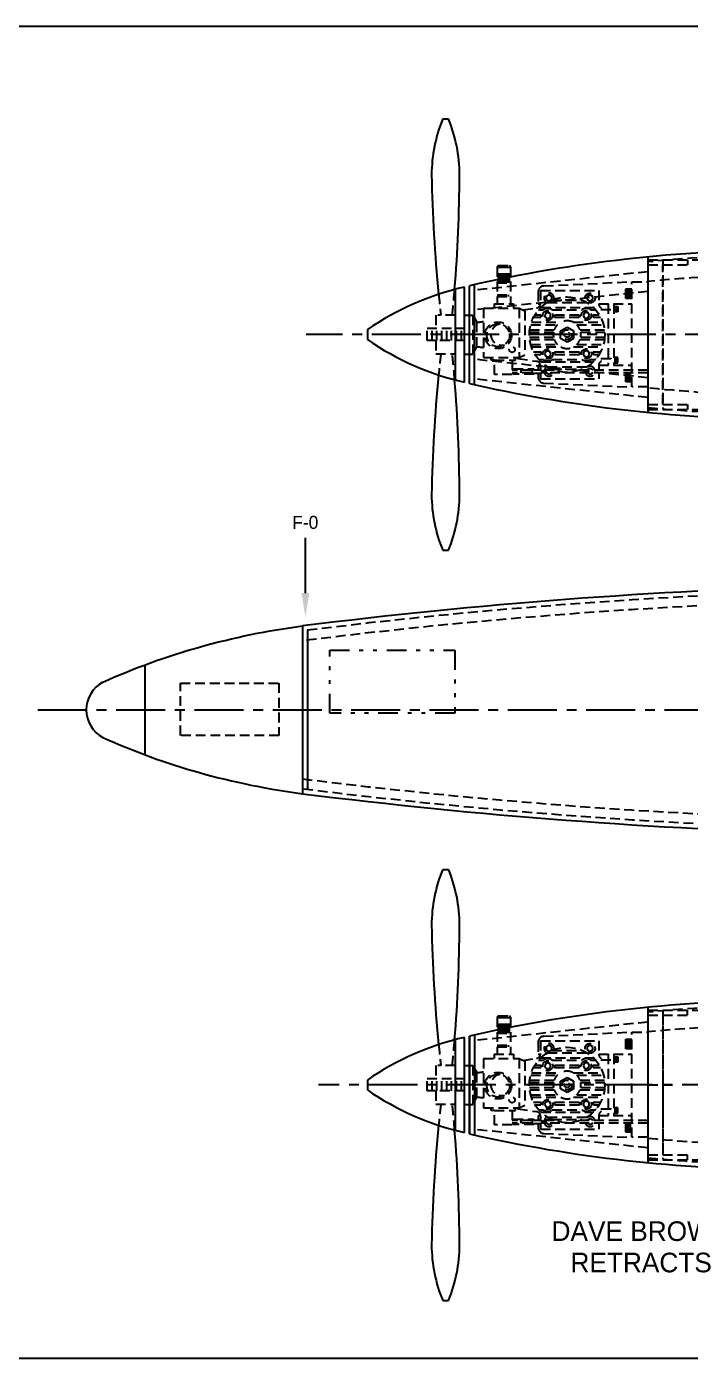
# Model space of a CAD drawing. Extents: x -15.3 to 78.7, y -34 to 0.
# Drawn here: x 7.2 to 24.14, y -34.04 to -0.04 of the extents above; entities that cross this region are included whole.
import ezdxf
from ezdxf.enums import TextEntityAlignment as Align

# ---------------------------------------------------------------- set-up
doc = ezdxf.new("R2010")
doc.units = 0
for name, pattern in [('CENTER', [2, 1.25, -0.25, 0.25, -0.25]), ('DIVIDE', [1.25, 0.5, -0.25, 0, -0.25, 0, -0.25]), ('HIDDEN', [0.375, 0.25, -0.125])]:
    doc.linetypes.add(name, pattern=pattern)
for name, color, linetype in [('1', 7, 'CONTINUOUS'), ('10', 7, 'CONTINUOUS'), ('12', 7, 'CONTINUOUS'), ('13', 7, 'CONTINUOUS'), ('2', 7, 'CONTINUOUS'), ('6', 7, 'CONTINUOUS')]:
    doc.layers.add(name, color=color, linetype=linetype)
doc.styles.get("Standard").update_dxf_attribs({"font": 'txt', "height": 0.2})

# ---------------------------------------------------------------- blocks, each defined once
blk = doc.blocks.new('PROP')
at = {"layer": '2', "color": 3, "linetype": 'CONTINUOUS'}
for p, q in [((1.9229, 5.5055), (2.0675, 5.5055)), ((1.9229, -5.5053), (2.0675, -5.5053))]:
    blk.add_line(p, q, dxfattribs=at)
for centre, radius, start, end in [((5.354054, 4.07962), 3.715542, 157.4341222, 179.9635639), ((-1.363448, 4.07962), 3.715542, 0.0364361, 22.5658778), ((39.754413, 4.787919), 38.122436, 181.0610417, 185.6579194), ((-35.707749, 4.257162), 38.060245, 355.3201194, 359.7362861), ((39.754413, -4.787822), 38.122436, 174.3420806, 178.9389583), ((-35.707749, -4.257065), 38.060245, 0.2637139, 4.6798806), ((5.354054, -4.079523), 3.715542, 180.0364361, 202.5658778), ((-1.363448, -4.079523), 3.715542, 337.4341222, 359.9635639)]:
    blk.add_arc(centre, radius, start, end, dxfattribs=at)
blk = doc.blocks.new('ARROWD')
at = {"layer": '2', "color": 7, "linetype": 'CONTINUOUS'}
blk.add_line((-0.0031, 0.0936), (-0.0031, 0.3561), dxfattribs=at)
blk.add_solid([(0.0157, 0.0936), (-0.0218, 0.0936), (-0.0031, -0.0189)], dxfattribs=at)

msp = doc.modelspace()

# ---------------------------------------------------------------- linework, layer by layer
at = {"layer": '1', "color": 253, "linetype": 'CONTINUOUS'}
for p, q in [((78.6873, -0.0368), (-15.3127, -0.0368)), ((78.6873, -34.0368), (-15.3127, -34.0368))]:
    msp.add_line(p, q, dxfattribs=at)
at = {"layer": '1', "color": 3, "linetype": 'CONTINUOUS'}
for p, q in [((18.1438, -9.0579), (18.1438, -6.7428)), ((18.3742, -9.1149), (18.3742, -6.6858)), ((18.5011, -9.1504), (18.5011, -6.6503)), ((18.6262, -9.1784), (18.6262, -6.6222)), ((15.8968, -7.7733), (15.8968, -8.0274)), ((18.5011, -25.8072), (18.5011, -28.3072)), ((18.5011, -28.3072), (18.5011, -25.8072)), ((18.6262, -25.7792), (18.6262, -28.3352)), ((18.1438, -28.2147), (18.1438, -25.8996)), ((18.3742, -28.2719), (18.3742, -25.8426)), ((15.8968, -26.9301), (15.8968, -27.1842))]:
    msp.add_line(p, q, dxfattribs=at)
for points in [[(9.142524, -16.773553, -0.037622), (11.611882, -15.875436, -0.036059), (14.241297, -15.337105, -0.036059)], [(9.142524, -18.184001, 0.037622), (11.611882, -19.082119, 0.036059), (14.241297, -19.62045, 0.036059)]]:
    msp.add_lwpolyline(points, format="xyb", dxfattribs=at)
for centre, radius, start, end in [((26.651771, -42.754118), 37.0124, 90.1358472, 102.7215722), ((20.008227, -13.773058), 7.27329, 102.9834722, 124.4220083), ((20.008227, -2.027645), 7.27329, 235.5779917, 257.0165278), ((26.651771, 26.953415), 37.0124, 257.2784278, 269.0027583), ((31.492242, -153.615662), 139.350474, 86.00743056, 97.11119722), ((9.519711, -17.479037), 0.800027, 118.1303528, 179.9813944), ((9.519711, -17.478518), 0.800027, 180.0186056, 241.8696472), ((31.492242, 118.658107), 139.350474, 262.88880278, 273.99256944), ((20.008227, -32.92991), 7.27329, 102.9834722, 124.4220083), ((20.008227, -21.184496), 7.27329, 235.5779917, 257.0165278)]:
    msp.add_arc(centre, radius, start, end, dxfattribs=at)
at = {"layer": '10', "color": 3, "linetype": 'CONTINUOUS'}
msp.add_line((23.0592, -25.4121), (23.0592, -28.7023), dxfattribs=at)
msp.add_line((23.0592, -25.4121), (23.0592, -28.7023), dxfattribs=at)
at = {"layer": '10', "color": 30, "linetype": 'HIDDEN'}
msp.add_line((23.0592, -27.0572), (23.7213, -27.0572), dxfattribs=at)
msp.add_line((23.0592, -27.0572), (23.7213, -27.0572), dxfattribs=at)
at = {"layer": '12', "color": 5, "linetype": 'DIVIDE'}
msp.add_lwpolyline([(14.9403, -15.9575), (18.1251, -15.9575), (18.1251, -17.5679), (14.9403, -17.5679)], close=True, dxfattribs=at)
at = {"layer": '12', "color": 2, "linetype": 'HIDDEN'}
msp.add_lwpolyline([(11.1255, -16.7995), (13.6389, -16.7995), (13.6389, -18.1312), (11.1255, -18.1312)], close=True, dxfattribs=at)
at = {"layer": '13', "color": 3, "linetype": 'CONTINUOUS'}
for centre, start, end in [((26.651771, -61.910969), 90.9972417, 102.7215722), ((26.651771, 7.796563), 257.2784278, 269.8641528)]:
    msp.add_arc(centre, 37.0124, start, end, dxfattribs=at)
at = {"layer": '2', "color": 3, "linetype": 'CONTINUOUS'}
for p, q in [((23.0592, -5.9164), (23.0592, -9.8842)), ((14.2413, -15.3371), (14.2413, -19.6205)), ((14.3664, -15.4475), (14.3664, -19.51)), ((10.2197, -18.6278), (10.2197, -16.3298)), ((23.0592, -25.0733), (23.0592, -29.0411))]:
    msp.add_line(p, q, dxfattribs=at)
at = {"layer": '2', "color": 4, "linetype": 'HIDDEN'}
for p, q in [((23.4342, -6.0073), (23.4342, -9.7934)), ((23.0592, -6.2937), (18.6262, -6.7682)), ((19.2093, -6.1726), (19.2365, -6.1381)), ((19.2093, -6.1726), (19.2093, -6.8836)), ((19.2093, -6.1726), (19.5499, -6.1726)), ((19.2365, -6.1381), (19.5227, -6.1381)), ((19.2387, -6.5772), (19.2387, -6.1726)), ((19.2699, -6.5772), (19.2699, -6.1726)), ((19.3012, -6.5772), (19.3012, -6.1726)), ((19.3325, -6.5772), (19.3325, -6.1726)), ((19.3635, -6.5772), (19.3635, -6.1726)), ((19.395, -6.5772), (19.395, -6.1726)), ((19.4262, -6.5772), (19.4262, -6.1726)), ((19.4575, -6.5772), (19.4575, -6.1726)), ((19.4886, -6.5772), (19.4886, -6.1726)), ((19.52, -6.5772), (19.52, -6.1726)), ((19.5499, -6.1726), (19.5227, -6.1381)), ((19.5499, -6.1726), (19.5499, -6.8836)), ((23.0592, -6.7966), (18.6262, -7.2709)), ((19.2093, -6.5772), (19.5499, -6.5772)), ((20.3167, -6.7699), (20.3167, -7.1003)), ((20.3167, -6.7699), (21.8018, -6.7699)), ((20.3988, -6.658), (22.6483, -6.5486)), ((21.8018, -6.7699), (21.8018, -7.1171)), ((22.4915, -6.7277), (22.6483, -6.7277)), ((22.4915, -6.9742), (22.4915, -6.7277)), ((22.5107, -6.7569), (22.6267, -6.7569)), ((22.5107, -6.7882), (22.6267, -6.7882)), ((22.6483, -6.5486), (23.0592, -6.5486)), ((22.6483, -9.2368), (22.6483, -6.5486)), ((19.1326, -7.1117), (19.1326, -7.2262)), ((19.1326, -7.1117), (19.6266, -7.1117)), ((19.2093, -6.8836), (19.5499, -6.8836)), ((19.2093, -6.9268), (19.5499, -6.9268)), ((19.2093, -6.9268), (19.2093, -7.1117)), ((19.2572, -6.9268), (19.2572, -6.8836)), ((19.5021, -6.9268), (19.5021, -6.8836)), ((19.5499, -6.9268), (19.5499, -7.1117)), ((19.6266, -7.1117), (19.6266, -7.2262)), ((20.256, -6.8079), (20.256, -7.1171)), ((20.256, -7.1171), (20.3155, -7.1171)), ((20.4912, -7.0787), (21.4963, -7.0787)), ((20.6073, -7.018), (21.3803, -7.018)), ((21.8018, -7.1171), (22.6483, -7.1171)), ((22.0395, -7.1171), (22.0395, -8.6835)), ((22.1858, -7.1171), (22.1858, -8.6835)), ((22.6483, -6.9742), (22.4915, -6.9742)), ((22.5107, -6.8194), (22.6267, -6.8194)), ((22.5107, -6.8508), (22.6267, -6.8508)), ((22.5107, -6.8819), (22.6267, -6.8819)), ((22.5107, -6.9133), (22.6267, -6.9133)), ((22.5107, -6.9445), (22.6267, -6.9445)), ((17.6424, -7.4045), (17.6424, -7.737)), ((18.1438, -7.4045), (17.6925, -7.4045)), ((18.3742, -7.4059), (18.59, -7.4059)), ((18.59, -7.4059), (18.59, -8.3947)), ((18.59, -7.4059), (18.6927, -7.5858)), ((18.8638, -7.2262), (18.8638, -8.482)), ((18.8638, -7.2262), (19.7705, -7.2262)), ((19.7705, -7.2262), (19.7705, -8.482)), ((19.7705, -7.2262), (19.919, -7.2925)), ((19.8712, -7.2712), (20.2147, -7.219)), ((19.919, -7.2925), (19.919, -8.4157)), ((20.1385, -7.4571), (20.3273, -7.4571)), ((20.1727, -7.3966), (20.3214, -7.3966)), ((20.2672, -7.268), (20.3909, -7.268)), ((20.3247, -7.2073), (21.6627, -7.2073)), ((20.6099, -7.268), (21.3705, -7.268)), ((20.6735, -7.4571), (21.3117, -7.4571)), ((20.6793, -7.3966), (21.3048, -7.3966)), ((21.5974, -7.268), (21.7202, -7.268)), ((21.6561, -7.4571), (21.8489, -7.4571)), ((21.663, -7.3966), (21.8147, -7.3966)), ((22.1091, -7.2709), (21.7314, -7.2709)), ((22.1858, -7.1835), (22.289, -7.1835)), ((22.1985, -7.204), (22.2761, -7.204)), ((22.1985, -7.2353), (22.2761, -7.2353)), ((22.1985, -7.2666), (22.2761, -7.2666)), ((22.1985, -7.2978), (22.2761, -7.2978)), ((22.289, -7.3169), (22.2108, -7.3169)), ((22.289, -7.1835), (22.289, -7.3169)), ((17.4186, -7.737), (18.3742, -7.737)), ((17.4186, -8.0537), (17.4186, -7.737)), ((17.5469, -8.0537), (17.5469, -7.737)), ((17.6719, -8.0537), (17.6719, -7.737)), ((17.7969, -8.0537), (17.7969, -7.737)), ((17.922, -8.0537), (17.922, -7.737)), ((18.0468, -8.0537), (18.0468, -7.737)), ((18.1718, -8.0537), (18.1718, -7.737)), ((18.2969, -8.0537), (18.2969, -7.737)), ((18.6927, -8.2147), (18.6927, -7.5858)), ((20.0386, -7.7754), (20.6635, -7.7754)), ((20.0646, -7.6466), (20.7482, -7.6466)), ((20.0833, -7.586), (20.8328, -7.586)), ((21.1547, -7.586), (21.9041, -7.586)), ((21.2392, -7.6466), (21.9229, -7.6466)), ((21.3239, -7.7754), (21.9488, -7.7754)), ((18.3742, -8.0537), (17.4186, -8.0537)), ((17.6424, -8.0537), (17.6424, -8.3877)), ((20.0328, -7.8358), (20.6466, -7.8358)), ((20.0328, -7.9647), (20.6466, -7.9647)), ((20.0386, -8.0252), (20.6635, -8.0252)), ((20.0646, -8.154), (20.7482, -8.154)), ((21.2392, -8.154), (21.9229, -8.154)), ((21.3239, -8.0252), (21.9488, -8.0252)), ((21.3409, -7.8358), (21.9547, -7.8358)), ((21.3409, -7.9647), (21.9547, -7.9647)), ((17.6424, -8.3877), (18.1438, -8.3877)), ((18.3742, -8.3947), (18.59, -8.3947)), ((18.59, -8.3947), (18.6927, -8.2147)), ((18.8638, -8.482), (19.7705, -8.482)), ((19.0516, -8.552), (19.0516, -8.482)), ((19.6776, -8.552), (19.6776, -8.482)), ((19.6988, -8.482), (19.7382, -8.5092)), ((19.7705, -8.482), (19.919, -8.4157)), ((20.0833, -8.2145), (20.8328, -8.2145)), ((20.1385, -8.3432), (20.3313, -8.3432)), ((20.1727, -8.4037), (20.3244, -8.4037)), ((20.6757, -8.3432), (21.3141, -8.3432)), ((20.6826, -8.4037), (21.3081, -8.4037)), ((21.1547, -8.2145), (21.9041, -8.2145)), ((21.6601, -8.3432), (21.8489, -8.3432)), ((21.666, -8.4037), (21.8147, -8.4037)), ((22.289, -8.4837), (22.2044, -8.4837)), ((22.289, -8.617), (22.289, -8.4837)), ((23.0592, -9.0041), (18.6262, -8.5298)), ((19.14, -8.552), (19.0516, -8.552)), ((19.14, -8.552), (19.5893, -8.552)), ((19.14, -8.9205), (19.14, -8.552)), ((19.5893, -8.552), (19.5893, -8.9205)), ((19.5893, -8.552), (19.6776, -8.552)), ((20.1001, -8.8098), (19.5893, -8.8098)), ((19.6186, -8.8098), (19.6186, -8.776)), ((19.6186, -8.776), (20.1455, -8.776)), ((19.7382, -8.5092), (20.2147, -8.5815)), ((19.818, -8.8771), (19.818, -8.8098)), ((20.1001, -8.8098), (20.1001, -8.8771)), ((20.1455, -8.776), (20.1455, -8.7963)), ((20.1455, -8.7963), (20.341, -8.7963)), ((20.256, -8.6835), (20.3155, -8.6835)), ((20.256, -8.6835), (20.256, -8.7963)), ((20.2672, -8.5326), (20.3901, -8.5326)), ((20.3167, -8.7002), (20.3167, -8.7963)), ((20.3247, -8.5932), (21.6627, -8.5932)), ((20.341, -8.7963), (20.341, -8.8918)), ((20.6669, -8.8062), (20.341, -8.8062)), ((20.3551, -8.8062), (20.3551, -8.8741)), ((20.3714, -8.8062), (20.3714, -8.8741)), ((20.3874, -8.8062), (20.3874, -8.8741)), ((20.4028, -8.8062), (20.4028, -8.8741)), ((20.4184, -8.8062), (20.4184, -8.8741)), ((20.4331, -8.8062), (20.4331, -8.8741)), ((20.4478, -8.8062), (20.4478, -8.8741)), ((20.4912, -8.7219), (21.4963, -8.7219)), ((20.6073, -8.7824), (21.3803, -8.7824)), ((20.617, -8.5326), (21.3776, -8.5326)), ((23.0592, -8.8062), (21.3205, -8.8062)), ((21.5966, -8.5326), (21.7202, -8.5326)), ((22.1091, -8.5194), (21.7314, -8.5194)), ((21.8018, -8.6835), (21.8018, -8.8062)), ((21.8018, -8.6835), (22.6483, -8.6835)), ((22.1091, -8.5006), (22.1091, -8.5194)), ((22.1858, -8.617), (22.289, -8.617)), ((22.1982, -8.5016), (22.2728, -8.5016)), ((22.1982, -8.5329), (22.2728, -8.5329)), ((22.1982, -8.5642), (22.2728, -8.5642)), ((22.1982, -8.5954), (22.2728, -8.5954)), ((23.0592, -9.507), (18.6262, -9.0325)), ((19.5893, -8.9205), (19.14, -8.9205)), ((20.1001, -8.8771), (19.5893, -8.8771)), ((19.6186, -8.9124), (19.6186, -8.8771)), ((20.1455, -8.9124), (19.6186, -8.9124)), ((20.341, -8.8918), (20.1455, -8.8918)), ((20.1455, -8.8918), (20.1455, -8.9124)), ((20.256, -8.8918), (20.256, -8.9877)), ((20.3167, -8.8918), (20.3167, -9.0306)), ((20.3167, -9.0306), (21.8018, -9.0306)), ((23.0592, -8.8741), (20.341, -8.8741)), ((20.3995, -9.1376), (22.6483, -9.2368)), ((20.6058, -8.8741), (20.6058, -8.8768)), ((21.6526, -8.8741), (21.6526, -8.8768)), ((21.8018, -8.8741), (21.8018, -9.0306)), ((22.4915, -9.1024), (22.4915, -8.8741)), ((22.6483, -9.1024), (22.4915, -9.1024)), ((22.5103, -8.8868), (22.626, -8.8868)), ((22.5103, -8.918), (22.626, -8.918)), ((22.5103, -8.9493), (22.626, -8.9493)), ((22.5103, -8.9805), (22.626, -8.9805)), ((22.5103, -9.0118), (22.626, -9.0118)), ((22.5103, -9.043), (22.626, -9.043)), ((22.5103, -9.0743), (22.626, -9.0743)), ((23.0592, -9.2368), (22.6483, -9.2368)), ((23.0592, -25.4505), (18.6262, -25.925)), ((19.2093, -25.3295), (19.2365, -25.2949)), ((19.2093, -25.3295), (19.2093, -26.0406)), ((19.2093, -25.3295), (19.5499, -25.3295)), ((19.2365, -25.2949), (19.5227, -25.2949)), ((19.2387, -25.734), (19.2387, -25.3295)), ((19.2699, -25.734), (19.2699, -25.3295)), ((19.3012, -25.734), (19.3012, -25.3295)), ((19.3325, -25.734), (19.3325, -25.3295)), ((19.3635, -25.734), (19.3635, -25.3295)), ((19.395, -25.734), (19.395, -25.3295)), ((19.4262, -25.734), (19.4262, -25.3295)), ((19.4575, -25.734), (19.4575, -25.3295)), ((19.4886, -25.734), (19.4886, -25.3295)), ((19.52, -25.734), (19.52, -25.3295)), ((19.5499, -25.3295), (19.5227, -25.2949)), ((19.5499, -25.3295), (19.5499, -26.0406)), ((23.4342, -25.1641), (23.4342, -28.9503)), ((19.2093, -25.734), (19.5499, -25.734)), ((20.3988, -25.8148), (22.6483, -25.7054)), ((22.6483, -25.7054), (23.0592, -25.7054)), ((22.6483, -28.3936), (22.6483, -25.7054)), ((19.2093, -26.0406), (19.5499, -26.0406)), ((19.2093, -26.0837), (19.5499, -26.0837)), ((19.2093, -26.0837), (19.2093, -26.2685)), ((19.2572, -26.0837), (19.2572, -26.0406)), ((19.5021, -26.0837), (19.5021, -26.0406)), ((19.5499, -26.0837), (19.5499, -26.2685)), ((20.256, -25.9647), (20.256, -26.2739)), ((20.3167, -25.9267), (20.3167, -26.2571)), ((20.3167, -25.9267), (21.8018, -25.9267)), ((20.6073, -26.1749), (21.3803, -26.1749)), ((21.8018, -25.9267), (21.8018, -26.2739)), ((22.4915, -25.8846), (22.6483, -25.8846)), ((22.4915, -26.131), (22.4915, -25.8846)), ((22.6483, -26.131), (22.4915, -26.131)), ((22.5107, -25.9138), (22.6267, -25.9138)), ((22.5107, -25.9451), (22.6267, -25.9451)), ((22.5107, -25.9763), (22.6267, -25.9763)), ((22.5107, -26.0076), (22.6267, -26.0076)), ((22.5107, -26.0388), (22.6267, -26.0388)), ((22.5107, -26.0701), (22.6267, -26.0701)), ((22.5107, -26.1013), (22.6267, -26.1013)), ((18.8638, -26.3831), (18.8638, -27.6388)), ((18.8638, -26.3831), (19.7705, -26.3831)), ((19.1326, -26.2685), (19.1326, -26.3831)), ((19.1326, -26.2685), (19.6266, -26.2685)), ((19.6266, -26.2685), (19.6266, -26.3831)), ((19.7705, -26.3831), (19.7705, -27.6388)), ((19.7705, -26.3831), (19.919, -26.4493)), ((19.8712, -26.428), (20.2147, -26.3758)), ((19.919, -26.4493), (19.919, -27.5725)), ((20.256, -26.2739), (20.3155, -26.2739)), ((20.2672, -26.4248), (20.3909, -26.4248)), ((20.3247, -26.3642), (21.6627, -26.3642)), ((20.4912, -26.2355), (21.4963, -26.2355)), ((20.6099, -26.4248), (21.3705, -26.4248)), ((21.5974, -26.4248), (21.7202, -26.4248)), ((22.1091, -26.4277), (21.7314, -26.4277)), ((21.8018, -26.2739), (22.6483, -26.2739)), ((22.0395, -26.2739), (22.0395, -27.8403)), ((22.1858, -26.2739), (22.1858, -27.8403)), ((22.1858, -26.3403), (22.289, -26.3403)), ((22.1985, -26.3608), (22.2761, -26.3608)), ((22.1985, -26.3921), (22.2761, -26.3921)), ((22.1985, -26.4234), (22.2761, -26.4234)), ((22.1985, -26.4546), (22.2761, -26.4546)), ((22.289, -26.4737), (22.2108, -26.4737)), ((22.289, -26.3403), (22.289, -26.4737)), ((17.6424, -26.5613), (17.6424, -26.894)), ((18.1438, -26.5613), (17.6925, -26.5613)), ((18.3742, -26.5627), (18.59, -26.5627)), ((18.59, -26.5627), (18.59, -27.5515)), ((18.59, -26.5627), (18.6927, -26.7427)), ((18.6927, -27.3716), (18.6927, -26.7427)), ((20.0646, -26.8034), (20.7482, -26.8034)), ((20.0833, -26.7428), (20.8328, -26.7428)), ((20.1385, -26.6141), (20.3273, -26.6141)), ((20.1727, -26.5534), (20.3214, -26.5534)), ((20.6735, -26.6141), (21.3117, -26.6141)), ((20.6793, -26.5534), (21.3048, -26.5534)), ((21.1547, -26.7428), (21.9041, -26.7428)), ((21.2392, -26.8034), (21.9229, -26.8034)), ((21.6561, -26.6141), (21.8489, -26.6141)), ((21.663, -26.5534), (21.8147, -26.5534)), ((17.4186, -26.894), (18.3742, -26.894)), ((17.4186, -27.2105), (17.4186, -26.894)), ((17.5469, -27.2105), (17.5469, -26.894)), ((17.6719, -27.2105), (17.6719, -26.894)), ((17.7969, -27.2105), (17.7969, -26.894)), ((17.922, -27.2105), (17.922, -26.894)), ((18.0468, -27.2105), (18.0468, -26.894)), ((18.1718, -27.2105), (18.1718, -26.894)), ((18.2969, -27.2105), (18.2969, -26.894)), ((20.0328, -26.9926), (20.6466, -26.9926)), ((20.0328, -27.1215), (20.6466, -27.1215)), ((20.0386, -26.9322), (20.6635, -26.9322)), ((20.0386, -27.1821), (20.6635, -27.1821)), ((21.3239, -26.9322), (21.9488, -26.9322)), ((21.3239, -27.1821), (21.9488, -27.1821)), ((21.3409, -26.9926), (21.9547, -26.9926)), ((21.3409, -27.1215), (21.9547, -27.1215)), ((18.3742, -27.2105), (17.4186, -27.2105)), ((17.6424, -27.2105), (17.6424, -27.5445)), ((18.59, -27.5515), (18.6927, -27.3716)), ((20.0646, -27.3108), (20.7482, -27.3108)), ((20.0833, -27.3713), (20.8328, -27.3713)), ((20.1385, -27.5), (20.3313, -27.5)), ((20.6757, -27.5), (21.3141, -27.5)), ((21.1547, -27.3713), (21.9041, -27.3713)), ((21.2392, -27.3108), (21.9229, -27.3108)), ((21.6601, -27.5), (21.8489, -27.5)), ((17.6424, -27.5445), (18.1438, -27.5445)), ((18.3742, -27.5515), (18.59, -27.5515)), ((18.8638, -27.6388), (19.7705, -27.6388)), ((19.0516, -27.7088), (19.0516, -27.6388)), ((19.14, -27.7088), (19.0516, -27.7088)), ((19.14, -27.7088), (19.5893, -27.7088)), ((19.14, -28.0774), (19.14, -27.7088)), ((19.5893, -27.7088), (19.5893, -28.0774)), ((19.5893, -27.7088), (19.6776, -27.7088)), ((19.6776, -27.7088), (19.6776, -27.6388)), ((19.6988, -27.6388), (19.7382, -27.666)), ((19.7382, -27.666), (20.2147, -27.7383)), ((19.7705, -27.6388), (19.919, -27.5725)), ((20.1727, -27.5606), (20.3244, -27.5606)), ((20.256, -27.8403), (20.3155, -27.8403)), ((20.256, -27.8403), (20.256, -27.9531)), ((20.2672, -27.6895), (20.3901, -27.6895)), ((20.3167, -27.857), (20.3167, -27.9531)), ((20.3247, -27.75), (21.6627, -27.75)), ((20.4912, -27.8787), (21.4963, -27.8787)), ((20.617, -27.6895), (21.3776, -27.6895)), ((20.6826, -27.5606), (21.3081, -27.5606)), ((21.5966, -27.6895), (21.7202, -27.6895)), ((21.666, -27.5606), (21.8147, -27.5606)), ((22.1091, -27.6764), (21.7314, -27.6764)), ((21.8018, -27.8403), (21.8018, -27.963)), ((21.8018, -27.8403), (22.6483, -27.8403)), ((22.1091, -27.6575), (22.1091, -27.6764)), ((22.1858, -27.7738), (22.289, -27.7738)), ((22.1982, -27.6584), (22.2728, -27.6584)), ((22.1982, -27.6897), (22.2728, -27.6897)), ((22.1982, -27.7209), (22.2728, -27.7209)), ((22.1982, -27.7522), (22.2728, -27.7522)), ((22.289, -27.6405), (22.2044, -27.6405)), ((22.289, -27.7738), (22.289, -27.6405)), ((23.0592, -28.6638), (18.6262, -28.1895)), ((19.5893, -28.0774), (19.14, -28.0774)), ((20.1001, -27.9666), (19.5893, -27.9666)), ((20.1001, -28.0339), (19.5893, -28.0339)), ((19.6186, -27.9666), (19.6186, -27.9329)), ((19.6186, -27.9329), (20.1455, -27.9329)), ((19.6186, -28.0694), (19.6186, -28.0339)), ((20.1455, -28.0694), (19.6186, -28.0694)), ((19.818, -28.0339), (19.818, -27.9666)), ((20.1001, -27.9666), (20.1001, -28.0339)), ((20.1455, -27.9329), (20.1455, -27.9531)), ((20.1455, -27.9531), (20.341, -27.9531)), ((20.341, -28.0488), (20.1455, -28.0488)), ((20.1455, -28.0488), (20.1455, -28.0694)), ((20.256, -28.0488), (20.256, -28.1447)), ((20.3167, -28.0488), (20.3167, -28.1875)), ((20.3167, -28.1875), (21.8018, -28.1875)), ((20.341, -27.9531), (20.341, -28.0488)), ((20.6669, -27.963), (20.341, -27.963)), ((23.0592, -28.0311), (20.341, -28.0311)), ((20.3551, -27.963), (20.3551, -28.0311)), ((20.3714, -27.963), (20.3714, -28.0311)), ((20.3874, -27.963), (20.3874, -28.0311)), ((20.4028, -27.963), (20.4028, -28.0311)), ((20.4184, -27.963), (20.4184, -28.0311)), ((20.4331, -27.963), (20.4331, -28.0311)), ((20.4478, -27.963), (20.4478, -28.0311)), ((20.6058, -28.0311), (20.6058, -28.0336)), ((20.6073, -27.9394), (21.3803, -27.9394)), ((23.0592, -27.963), (21.3205, -27.963)), ((21.6526, -28.0311), (21.6526, -28.0336)), ((21.8018, -28.0311), (21.8018, -28.1875)), ((22.4915, -28.2592), (22.4915, -28.0311)), ((22.5103, -28.0436), (22.626, -28.0436)), ((22.5103, -28.0748), (22.626, -28.0748)), ((22.5103, -28.1061), (22.626, -28.1061)), ((22.5103, -28.1373), (22.626, -28.1373)), ((22.5103, -28.1686), (22.626, -28.1686)), ((22.5103, -28.1999), (22.626, -28.1999)), ((20.3995, -28.2944), (22.6483, -28.3936)), ((22.6483, -28.2592), (22.4915, -28.2592)), ((22.5103, -28.2312), (22.626, -28.2312)), ((23.0592, -28.3936), (22.6483, -28.3936))]:
    msp.add_line(p, q, dxfattribs=at)
at = {"layer": '2', "color": 1, "linetype": 'CENTER'}
for p, q in [((45.2593, -7.9004), (14.3309, -7.9004)), ((7.4834, -17.4789), (77.8024, -17.4789)), ((45.178, -27.0572), (14.6483, -27.0572))]:
    msp.add_line(p, q, dxfattribs=at)
at = {"layer": '2', "color": 4, "linetype": 'HIDDEN'}
for points in [[(20.6044, -6.9238), (20.5326, -6.8822), (20.4608, -6.9238), (20.4608, -7.0067), (20.5326, -7.0481), (20.6044, -7.0067), (20.6044, -6.9238)], [(21.6526, -6.9238), (21.5807, -6.8822), (21.5088, -6.9238), (21.5088, -7.0067), (21.5807, -7.0481), (21.6526, -7.0067), (21.6526, -6.9238)], [(20.427, -7.4488), (20.4972, -7.493), (20.5706, -7.4542), (20.5738, -7.3714), (20.5036, -7.3271), (20.4301, -7.3659), (20.427, -7.4488)], [(21.4453, -7.3335), (21.401, -7.4037), (21.4397, -7.4771), (21.5226, -7.4804), (21.5668, -7.4101), (21.5281, -7.3367), (21.4453, -7.3335)], [(21.1586, -7.9954), (20.9936, -8.0906), (20.8289, -7.9954), (20.8289, -7.8052), (20.9936, -7.7099), (21.1586, -7.8052), (21.1586, -7.9954)], [(20.5422, -8.4669), (20.5864, -8.3968), (20.5477, -8.3233), (20.4648, -8.3202), (20.4206, -8.3904), (20.4594, -8.4638), (20.5422, -8.4669)], [(21.5604, -8.3517), (21.4902, -8.3076), (21.4168, -8.3463), (21.4137, -8.4291), (21.4841, -8.4733), (21.5573, -8.4347), (21.5604, -8.3517)], [(20.4621, -8.8062), (20.4621, -8.7937), (20.534, -8.7523), (20.6058, -8.7937), (20.6058, -8.8062)], [(21.5088, -8.8062), (21.5088, -8.7937), (21.5807, -8.7523), (21.6526, -8.7937), (21.6526, -8.8062)], [(20.6058, -8.8768), (20.534, -8.9183), (20.4621, -8.8768), (20.4621, -8.8741)], [(21.6526, -8.8768), (21.5807, -8.9183), (21.5088, -8.8768), (21.5088, -8.8741)], [(20.6044, -26.0806), (20.5326, -26.039), (20.4608, -26.0806), (20.4608, -26.1636), (20.5326, -26.205), (20.6044, -26.1636), (20.6044, -26.0806)], [(21.6526, -26.0806), (21.5807, -26.039), (21.5088, -26.0806), (21.5088, -26.1636), (21.5807, -26.205), (21.6526, -26.1636), (21.6526, -26.0806)], [(20.427, -26.6056), (20.4972, -26.6498), (20.5706, -26.611), (20.5738, -26.5282), (20.5036, -26.484), (20.4301, -26.5227), (20.427, -26.6056)], [(21.4453, -26.4904), (21.401, -26.5605), (21.4397, -26.634), (21.5226, -26.6372), (21.5668, -26.5669), (21.5281, -26.4936), (21.4453, -26.4904)], [(21.1586, -27.1522), (20.9936, -27.2474), (20.8289, -27.1522), (20.8289, -26.962), (20.9936, -26.8668), (21.1586, -26.962), (21.1586, -27.1522)], [(20.5422, -27.6238), (20.5864, -27.5537), (20.5477, -27.4801), (20.4648, -27.4771), (20.4206, -27.5472), (20.4594, -27.6206), (20.5422, -27.6238)], [(21.5604, -27.5085), (21.4902, -27.4644), (21.4168, -27.5031), (21.4137, -27.5859), (21.4841, -27.6302), (21.5573, -27.5916), (21.5604, -27.5085)], [(20.4621, -27.963), (20.4621, -27.9507), (20.534, -27.9092), (20.6058, -27.9507), (20.6058, -27.963)], [(20.6058, -28.0336), (20.534, -28.0752), (20.4621, -28.0336), (20.4621, -28.0311)], [(21.5088, -27.963), (21.5088, -27.9507), (21.5807, -27.9092), (21.6526, -27.9507), (21.6526, -27.963)], [(21.6526, -28.0336), (21.5807, -28.0752), (21.5088, -28.0336), (21.5088, -28.0311)]]:
    msp.add_lwpolyline(points, dxfattribs=at)
for centre, radius in [((20.99374, -7.900241), 0.963141), ((21.580731, -6.965191), 0.127354), ((20.500399, -7.41004), 0.127354), ((21.483941, -7.4069), 0.127354), ((19.235005, -7.917796), 0.340031), ((19.235005, -7.917796), 0.291311), ((20.99374, -7.900241), 0.125083), ((20.99374, -7.900241), 0.068746), ((19.589721, -8.281758), 0.072792), ((20.503539, -8.393582), 0.127354), ((21.487081, -8.390442), 0.127354), ((20.99374, -27.057092), 0.963141), ((21.580731, -26.122042), 0.127354), ((20.500399, -26.566892), 0.127354), ((21.483941, -26.563751), 0.127354), ((19.235005, -27.074648), 0.340031), ((19.235005, -27.074648), 0.291311), ((20.99374, -27.057092), 0.125083), ((20.99374, -27.057092), 0.068746), ((19.589721, -27.438609), 0.072792), ((20.503539, -27.550434), 0.127354), ((21.487081, -27.547293), 0.127354)]:
    msp.add_circle(centre, radius, dxfattribs=at)
for centre, radius, start, end in [((26.651771, -42.754118), 36.887396, 90.1358472, 95.5890694), ((26.651771, -42.754118), 36.387379, 90.0741639, 95.6661194), ((-19.81122, -3.638898), 38.06155, 354.3220556, 355.3140361), ((20.406074, -6.807782), 0.150005, 92.7862444, 180), ((55.65353, -3.108123), 38.123744, 185.6635889, 186.4708528), ((20.196683, -7.100323), 0.120004, 278.6378583, 0), ((20.532704, -6.965191), 0.127354, 344.8903833, 247.6016889), ((21.919709, -7.115845), 0.117969, 180.5705028, 246.2338833), ((20.500399, -7.41004), 0.179397, 175.7253444, 195.2541056), ((20.500399, -7.41004), 0.179397, 52.390125, 127.6098778), ((20.500399, -7.41004), 0.179397, 344.7458944, 4.2746556), ((21.483941, -7.4069), 0.179397, 176.7304889, 196.2963278), ((21.483941, -7.4069), 0.179397, 50.7759944, 129.2240056), ((21.483941, -7.4069), 0.179397, 343.7036722, 3.2695111), ((17.857557, -0.145517), 7.486925, 276.4050806, 277.7232111), ((19.318406, -7.900241), 0.272312, 97.6317139, 286.1420056), ((20.99374, -7.900241), 0.353051, 134.0647222, 159.274275), ((20.99374, -7.900241), 0.353051, 62.888275, 117.111725), ((20.99374, -7.900241), 0.353051, 20.7257278, 45.9352806), ((20.99374, -7.900241), 0.353051, 169.4945, 190.5055), ((20.99374, -7.900241), 0.353051, 200.7257278, 225.9352806), ((20.99374, -7.900241), 0.353051, 314.0647222, 339.274275), ((20.99374, -7.900241), 0.353051, 349.4945, 10.5055), ((55.65353, -12.673401), 38.123744, 173.5453444, 174.3644556), ((-19.81122, -12.142626), 38.06155, 4.6563472, 5.6617444), ((17.857557, -15.654966), 7.486925, 82.2767889, 83.5949194), ((20.503539, -8.393582), 0.179397, 163.7036722, 183.2695111), ((20.503539, -8.393582), 0.179397, 356.7304889, 16.2963278), ((20.99374, -7.900241), 0.353051, 242.888275, 297.111725), ((21.487081, -8.390442), 0.179397, 164.7458944, 184.2746556), ((21.487081, -8.390442), 0.179397, 355.7253444, 15.2541056), ((20.196683, -8.700159), 0.120004, 0, 81.3621417), ((20.503539, -8.393582), 0.179397, 230.7759944, 309.2240056), ((20.532704, -8.835291), 0.127354, 112.3983111, 166.7987083), ((20.532704, -8.835291), 0.127354, 13.2012917, 15.1096167), ((21.487081, -8.390442), 0.179397, 232.390125, 307.6098778), ((21.580731, -8.835291), 0.127354, 13.2012917, 166.7987083), ((21.919709, -8.684637), 0.117969, 113.7661194, 179.4295), ((20.406074, -8.987754), 0.150005, 180, 267.4749111), ((20.532704, -8.835291), 0.127354, 197.7684667, 342.2315361), ((21.580731, -8.835291), 0.127354, 197.7684667, 342.2315361), ((26.651771, 26.953415), 36.387379, 264.4109306, 269.3595417), ((26.651771, 26.953415), 36.887396, 264.4109306, 269.0027583), ((31.492242, -153.615662), 139.22547, 86.00743056, 97.11119722), ((31.492242, -153.615662), 138.975461, 86.00743056, 97.13048333), ((31.492242, 118.658107), 138.975461, 262.86951667, 273.99256944), ((31.492242, 118.658107), 139.22547, 262.88880278, 273.99256944), ((26.651771, -61.910969), 36.887396, 90.7227944, 95.5890694), ((20.406074, -25.964633), 0.150005, 92.7862444, 180), ((26.651771, -61.910969), 36.387379, 90.6404583, 95.6661194), ((55.65353, -22.264974), 38.123744, 185.6635889, 186.4708528), ((-19.81122, -22.795749), 38.06155, 354.3220556, 355.3140361), ((20.532704, -26.122042), 0.127354, 344.8903833, 247.6016889), ((20.196683, -26.257174), 0.120004, 278.6378583, 0), ((20.500399, -26.566892), 0.179397, 52.390125, 127.6098778), ((21.483941, -26.563751), 0.179397, 50.7759944, 129.2240056), ((21.919709, -26.272696), 0.117969, 180.5705028, 246.2338833), ((17.857557, -19.302368), 7.486925, 276.4050806, 277.7232111), ((19.318406, -27.057092), 0.272312, 97.6317139, 286.1420056), ((20.500399, -26.566892), 0.179397, 175.7253444, 195.2541056), ((20.99374, -27.057092), 0.353051, 134.0647222, 159.274275), ((20.500399, -26.566892), 0.179397, 344.7458944, 4.2746556), ((20.99374, -27.057092), 0.353051, 62.888275, 117.111725), ((20.99374, -27.057092), 0.353051, 20.7257278, 45.9352806), ((21.483941, -26.563751), 0.179397, 176.7304889, 196.2963278), ((21.483941, -26.563751), 0.179397, 343.7036722, 3.2695111), ((20.99374, -27.057092), 0.353051, 169.4945, 190.5055), ((20.99374, -27.057092), 0.353051, 200.7257278, 225.9352806), ((20.99374, -27.057092), 0.353051, 314.0647222, 339.274275), ((20.99374, -27.057092), 0.353051, 349.4945, 10.5055), ((17.857557, -34.811817), 7.486925, 82.2767889, 83.5949194), ((20.503539, -27.550434), 0.179397, 163.7036722, 183.2695111), ((20.503539, -27.550434), 0.179397, 356.7304889, 16.2963278), ((20.99374, -27.057092), 0.353051, 242.888275, 297.111725), ((21.487081, -27.547293), 0.179397, 164.7458944, 184.2746556), ((21.487081, -27.547293), 0.179397, 355.7253444, 15.2541056), ((55.65353, -31.830253), 38.123744, 173.5453444, 174.3644556), ((-19.81122, -31.299477), 38.06155, 4.6563472, 5.6617444), ((20.196683, -27.857011), 0.120004, 0, 81.3621417), ((20.503539, -27.550434), 0.179397, 230.7759944, 309.2240056), ((20.532704, -27.992143), 0.127354, 112.3983111, 166.7987083), ((21.487081, -27.547293), 0.179397, 232.390125, 307.6098778), ((21.580731, -27.992143), 0.127354, 13.2012917, 166.7987083), ((21.919709, -27.841489), 0.117969, 113.7661194, 179.4295), ((20.406074, -28.144605), 0.150005, 180, 267.4749111), ((20.532704, -27.992143), 0.127354, 197.7684667, 342.2315361), ((20.532704, -27.992143), 0.127354, 13.2012917, 15.1096167), ((21.580731, -27.992143), 0.127354, 197.7684667, 342.2315361), ((26.651771, 7.796563), 36.387379, 264.3338806, 269.9258361), ((26.651771, 7.796563), 36.887396, 264.4109306, 269.2772056)]:
    msp.add_arc(centre, radius, start, end, dxfattribs=at)
at = {"layer": '6', "color": 30, "linetype": 'HIDDEN'}
for p, q in [((23.0592, -5.9917), (32.936, -5.9917)), ((23.0592, -6.1167), (24.0636, -6.1167)), ((23.4342, -9.684), (23.4342, -6.1167)), ((24.0636, -5.9917), (24.0636, -6.1167)), ((23.0592, -9.684), (24.0636, -9.684)), ((23.0592, -9.8091), (32.936, -9.8091)), ((24.0636, -9.684), (24.0636, -9.8091)), ((23.0592, -25.1485), (32.936, -25.1485)), ((24.0636, -25.2736), (24.0636, -25.1485)), ((23.0592, -25.2736), (24.0636, -25.2736)), ((23.4342, -25.2736), (23.4342, -28.8409)), ((23.0592, -28.8409), (24.0636, -28.8409)), ((24.0636, -28.9659), (24.0636, -28.8409)), ((23.0592, -28.9659), (32.936, -28.9659))]:
    msp.add_line(p, q, dxfattribs=at)

# ---------------------------------------------------------------- block references
at = {"layer": '2', "color": 3, "linetype": 'CONTINUOUS', "xscale": 1.000033, "yscale": 1.000033}
for p in [(15.8968, -7.9004), (15.8968, -27.0572)]:
    msp.add_blockref('PROP', p, dxfattribs=at)
at = {"layer": '2', "color": 7, "linetype": 'CONTINUOUS', "xscale": 5.378416, "yscale": 5.378416}
msp.add_blockref('ARROWD', (14.331, -15.0015), dxfattribs=at)

# ---------------------------------------------------------------- texts
at = {"layer": '1', "color": 3, "linetype": 'CONTINUOUS'}
msp.add_text('F-0', height=0.3329, dxfattribs=at).set_placement((13.9761, -12.8596))
at = {"layer": '6', "color": 3, "linetype": 'CONTINUOUS'}
for s, p in [('DAVE BROWN', (22.8849, -30.7887)), ('RETRACTS', (22.8847, -31.5894))]:
    msp.add_text(s, height=0.5006, dxfattribs=at).set_placement(p, align=Align.MIDDLE)

doc.saveas('drawing.dxf')
